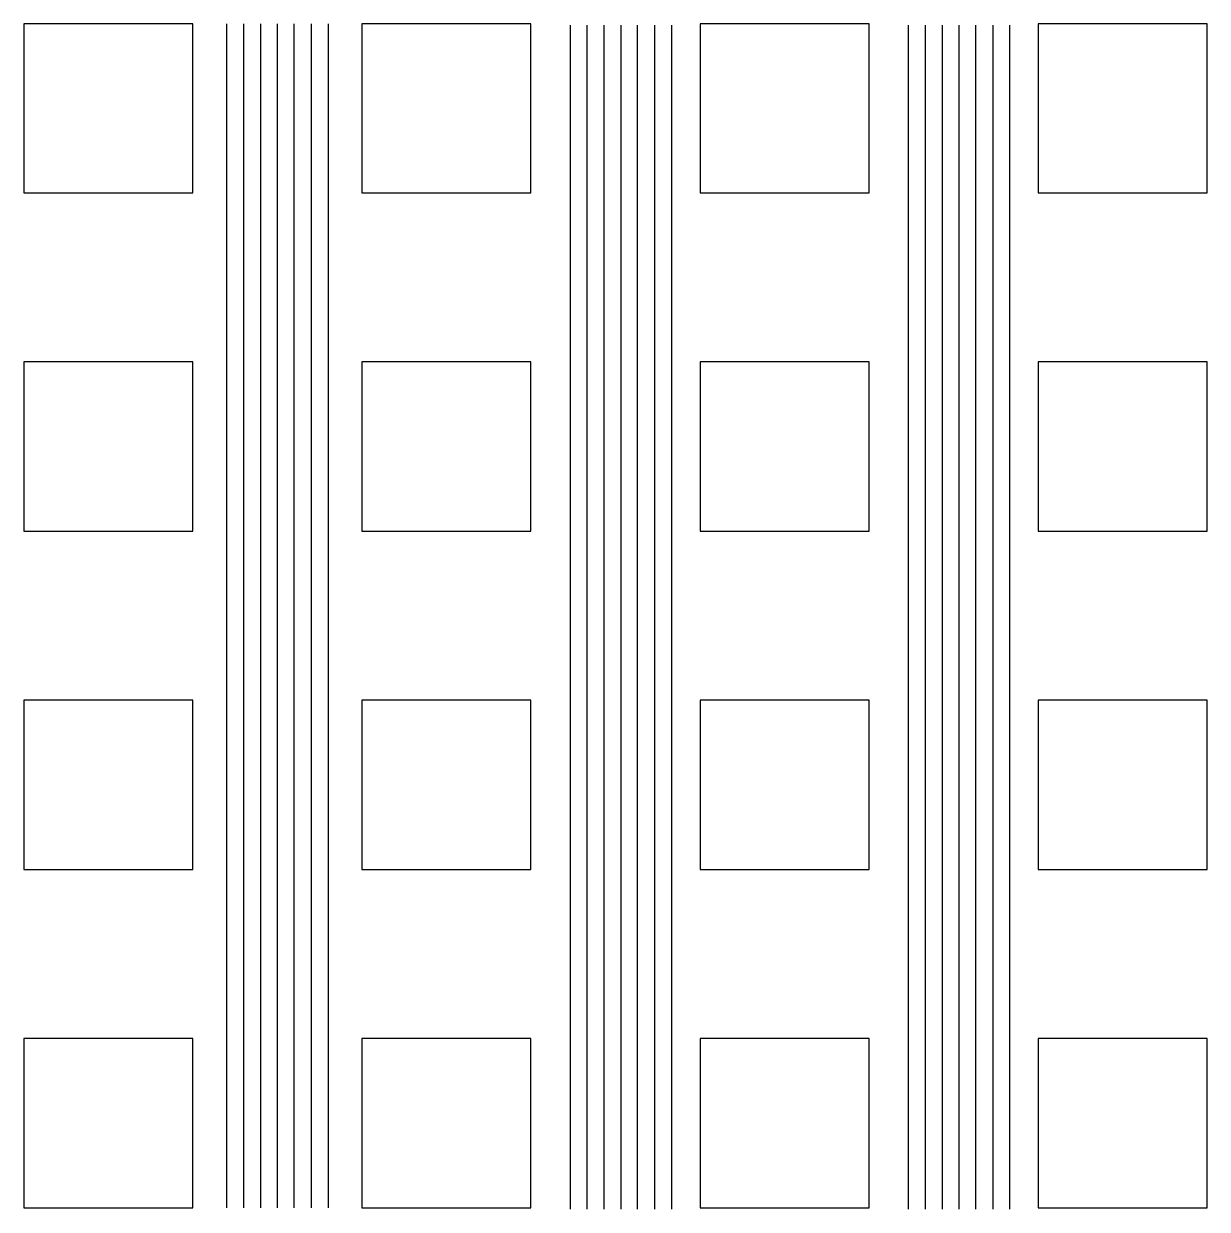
# Model space of a CAD drawing. Header units: inches. Extents: x 22.5 to 57.5, y 15 to 50.
import ezdxf

# ---------------------------------------------------------------- set-up
doc = ezdxf.new("R2010")
doc.units = ezdxf.units.IN
doc.header["$MEASUREMENT"] = 0
doc.layers.add('WIRES', color=7, linetype='Continuous')

# ---------------------------------------------------------------- blocks, each defined once
blk = doc.blocks.new('*U30')
blk.add_lwpolyline([(-2.5, 2.5), (-2.5, -2.5), (2.5, -2.5), (2.5, 2.5), (-2.5, 2.5)])
blk = doc.blocks.new('*U31')
at = {"color": 0, "linetype": 'ByBlock', "lineweight": -2, "transparency": 16777216}
for p in [(0, 0), (10, 0), (20, 0), (30, 0), (0, -10), (10, -10), (20, -10), (30, -10), (0, -20), (10, -20), (20, -20), (30, -20), (0, -30), (10, -30), (20, -30), (30, -30)]:
    blk.add_blockref('*U30', p, dxfattribs=at)

msp = doc.modelspace()

# ---------------------------------------------------------------- linework, layer by layer
at = {"layer": 'WIRES'}
for p, q in [((28.5, 50), (28.5, 15)), ((29, 50), (29, 15)), ((29.5, 50), (29.5, 15)), ((30, 50), (30, 15)), ((30.5, 15), (30.5, 50)), ((31, 50), (31, 15)), ((31.5, 50), (31.5, 15)), ((38.655, 49.953), (38.655, 14.953)), ((39.155, 49.953), (39.155, 14.953)), ((39.655, 49.953), (39.655, 14.953)), ((40.155, 49.953), (40.155, 14.953)), ((40.655, 14.953), (40.655, 49.953)), ((41.155, 49.953), (41.155, 14.953)), ((41.655, 49.953), (41.655, 14.953)), ((48.655, 49.953), (48.655, 14.953)), ((49.155, 49.953), (49.155, 14.953)), ((49.655, 49.953), (49.655, 14.953)), ((50.155, 49.953), (50.155, 14.953)), ((50.655, 14.953), (50.655, 49.953)), ((51.155, 49.953), (51.155, 14.953)), ((51.655, 49.953), (51.655, 14.953))]:
    msp.add_line(p, q, dxfattribs=at)

# ---------------------------------------------------------------- block references
msp.add_blockref('*U31', (25, 47.5))

doc.saveas('drawing.dxf')
